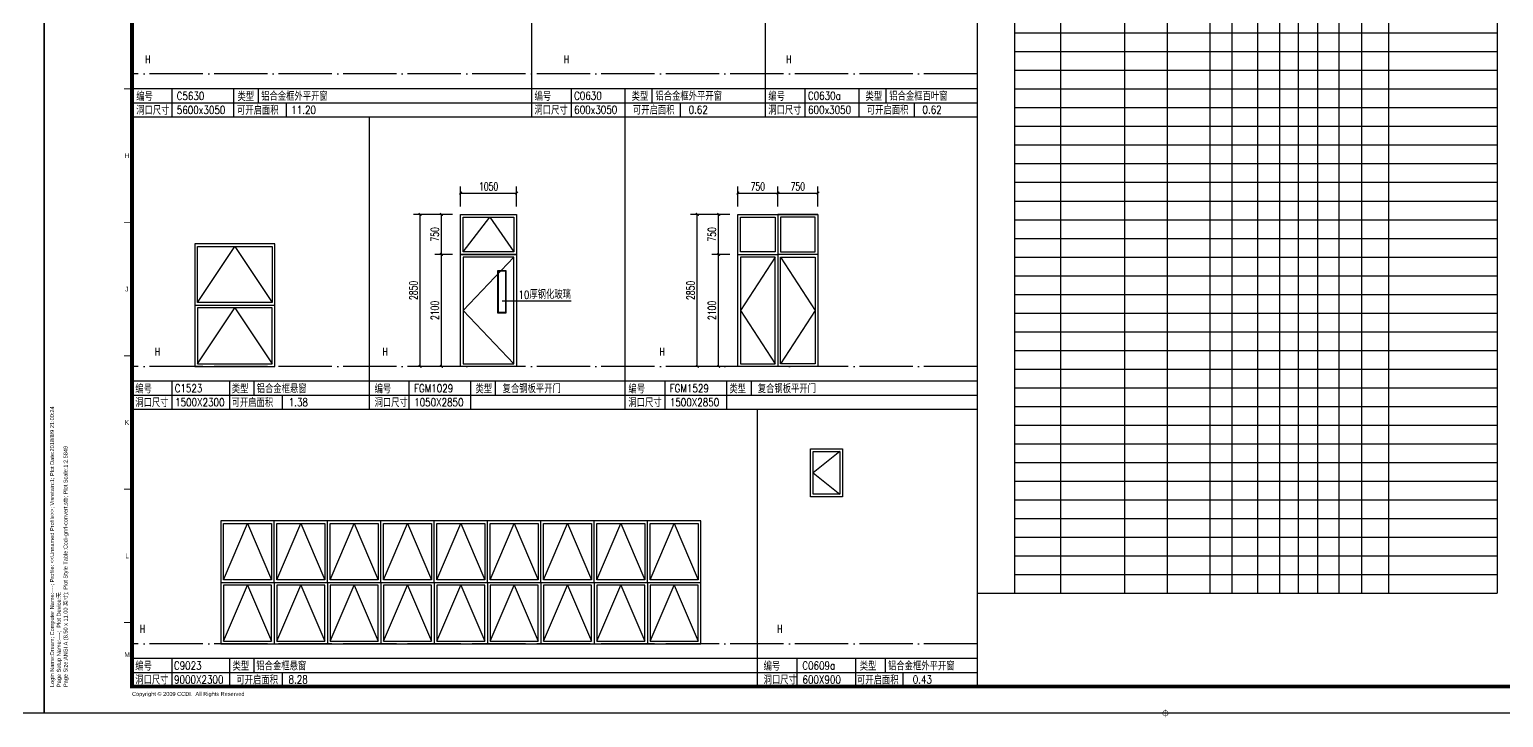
# Model space of a CAD drawing. Extents: x 447078 to 1776277, y 243534 to 519428.
# Drawn here: x 603013 to 630650, y 243534 to 256428 of the extents above; entities that cross this region are included whole.
import ezdxf
from ezdxf.enums import TextEntityAlignment as Align

# ---------------------------------------------------------------- set-up
doc = ezdxf.new("R2010")
doc.units = 0
doc.header["$LTSCALE"] = 1000
doc.header["$MEASUREMENT"] = 0
doc.linetypes.add('DOTE', pattern=[2.42, 2, -0.2, 0.02, -0.2])
doc.layers.get('Defpoints').update_dxf_attribs({"color": 2, "lineweight": 15})
for name, color, linetype in [('3', 3, 'Continuous'), ('4', 161, 'Continuous'), ('A-ELEV-THIN', 9, 'Continuous'), ('A-ELEV-WIND', 97, 'Continuous'), ('ANNO-DIMS', 90, 'Continuous'), ('ANNO-TEXT', 33, 'Continuous'), ('DOTE', 10, 'DOTE'), ('G-0-XREF', 2, 'Continuous'), ('PUB_DIM', 3, 'Continuous'), ('PUB_TAB', 255, 'Continuous'), ('PUB_TEXT', 7, 'Continuous'), ('图框CCDI_B0GA1+0.00$0$G-ANNO-TEXT', 33, 'Continuous'), ('图框CCDI_B0GA1+0.00$0$G-BORD', 3, 'Continuous')]:
    doc.layers.add(name, color=color, linetype=linetype)
doc.styles.add('_TCH_DIM', font='SIMPLEX', dxfattribs={"bigfont": 'GBCBIG'})
doc.styles.add('_TCH_DIM_T3', font='SIMPLEX', dxfattribs={"width": 0.705882, "bigfont": 'GBCBIG'})
doc.styles.add('CCDI-TOG-02', font='simplex.shx', dxfattribs={"width": 0.8, "bigfont": 'zjdz.shx'})
doc.styles.add('图框CCDI_B0GA1+0.00$0$CCDI_T_G01', font='arial.ttf')
doc.dimstyles.new('_TCH_ARCH&&50', dxfattribs={"dimtxt": 148.75, "dimasz": 50, "dimexe": 125, "dimexo": 150, "dimgap": 50, "dimtad": 1, "dimdec": 0, "dimzin": 0, "dimdsep": 46, "dimtxsty": '_TCH_DIM_T3', "dimblk": 'ARCHTICK', "dimcen": 0.09, "dimclrt": 7, "dimazin": 2, "dimtfac": 1, "dimtdec": 0, "dimtix": 1, "dimtmove": 2, "dimatfit": 3, "dimfxl": 1, "dimtolj": 1, "dimtzin": 0, "dimarcsym": 0})

# ---------------------------------------------------------------- blocks, each defined once
blk = doc.blocks.new('图框CCDI_B0GA1+0.00$0$MidPoitent')
at = {"const_width": 0.18}
for points in [[(-1.5, 0), (1.5, 0)], [(0, -1.5), (0, 1.5)]]:
    blk.add_lwpolyline(points, dxfattribs=at)
blk.add_lwpolyline([(0, -1, 1), (0, 1, 1), (0, -1, 1)], format="xyb", dxfattribs=at)
blk = doc.blocks.new('图框CCDI_B0GA1+0.00')
at = {"layer": 'Defpoints'}
blk.add_point((0, 0), dxfattribs=at)
at = {"layer": '图框CCDI_B0GA1+0.00$0$G-BORD'}
blk.add_lwpolyline([(0, 59400), (84100, 59400), (84100, 0), (0, 0)], close=True, dxfattribs=at)
at = {"layer": '图框CCDI_B0GA1+0.00$0$G-BORD', "const_width": 140}
blk.add_lwpolyline([(3300, 58400), (83100, 58400), (83100, 1000), (3300, 1000)], close=True, dxfattribs=at)
at = {"layer": '图框CCDI_B0GA1+0.00$0$G-BORD', "const_width": 35}
for points in [[(3300, 23400), (3000, 23400)], [(3300, 18400), (3000, 18400)], [(3300, 13400), (3000, 13400)], [(3300, 8400), (3000, 8400)], [(3300, 3400), (3000, 3400)]]:
    blk.add_lwpolyline(points, dxfattribs=at)
at = {"layer": '图框CCDI_B0GA1+0.00$0$G-BORD', "xscale": 100, "yscale": 100, "zscale": 100}
blk.add_blockref('图框CCDI_B0GA1+0.00$0$MidPoitent', (42050, 0), dxfattribs=at)
at = {"layer": '图框CCDI_B0GA1+0.00$0$G-ANNO-TEXT', "style": '图框CCDI_B0GA1+0.00$0$CCDI_T_G01'}
for s, p in [('H', (3111, 20900)), ('J', (3103, 15900)), ('K', (3109, 10900)), ('L', (3118, 5900)), ('M', (3118, 2200))]:
    blk.add_text(s, height=180, dxfattribs=at).set_placement(p, align=Align.MIDDLE_CENTER)
for s, p in [('Login Name:Dream; Computer Name:----; Profile: <<Unnamed Profile>>; Visretain:1; Plot Date:2018/8/9 21:00:24', (378, 985)), ('Page Size:ANSI A (8.50 x 11.00 英寸); Plot Style Table:Ccdi-gnrl-convert.stb; Plot Scale:1:2.5849', (883, 982)), ('Page Setup Name:----;  Plot Device:无', (631, 983))]:
    blk.add_text(s, height=150, rotation=90, dxfattribs=at).set_placement(p)
at = {"layer": '图框CCDI_B0GA1+0.00$0$G-ANNO-TEXT', "insert": (3300, 800), "char_height": 150, "width": 6667.42, "attachment_point": 1, "style": '图框CCDI_B0GA1+0.00$0$CCDI_T_G01'}
blk.add_mtext('{\\fArial|b0|i0|c0|p32;Copyright © 2009 CCDI.  All Rights Reserved}', dxfattribs=at)
blk = doc.blocks.new('_ArchTick')
at = {"color": 0, "linetype": 'ByBlock', "const_width": 0.4}
blk.add_lwpolyline([(-0.5, -0.5), (0.5, 0.5)], dxfattribs=at)
blk = doc.blocks.new('*D4426')
at = {"layer": 'Defpoints', "color": 0}
for p in [(617794, 253362), (617044, 252963), (617794, 252963)]:
    blk.add_point(p, dxfattribs=at)
at = {"layer": 'PUB_DIM', "color": 0, "lineweight": -2}
for p, q in [((617044, 253113), (617044, 253487)), ((617794, 253113), (617794, 253487)), ((617044, 253362), (617794, 253362))]:
    blk.add_line(p, q, dxfattribs=at)
at = {"layer": 'PUB_DIM', "color": 0, "lineweight": -2, "xscale": 50, "yscale": 50, "zscale": 50, "rotation": 180}
blk.add_blockref('_ArchTick', (617044, 253362), dxfattribs=at)
at = {"layer": 'PUB_DIM', "color": 0, "lineweight": -2, "xscale": 50, "yscale": 50, "zscale": 50}
blk.add_blockref('_ArchTick', (617794, 253362), dxfattribs=at)
at = {"layer": 'PUB_DIM', "color": 7, "insert": (617419, 253486), "char_height": 148.8, "attachment_point": 5, "style": '_TCH_DIM_T3'}
blk.add_mtext('\\A1;750', dxfattribs=at)
blk = doc.blocks.new('*D4427')
at = {"layer": 'Defpoints', "color": 0}
for p in [(617044, 253362), (616294, 252963), (617044, 252963)]:
    blk.add_point(p, dxfattribs=at)
at = {"layer": 'PUB_DIM', "color": 0, "lineweight": -2}
for p, q in [((616294, 253113), (616294, 253487)), ((617044, 253113), (617044, 253487)), ((616294, 253362), (617044, 253362))]:
    blk.add_line(p, q, dxfattribs=at)
at = {"layer": 'PUB_DIM', "color": 0, "lineweight": -2, "xscale": 50, "yscale": 50, "zscale": 50, "rotation": 180}
blk.add_blockref('_ArchTick', (616294, 253362), dxfattribs=at)
at = {"layer": 'PUB_DIM', "color": 0, "lineweight": -2, "xscale": 50, "yscale": 50, "zscale": 50}
blk.add_blockref('_ArchTick', (617044, 253362), dxfattribs=at)
at = {"layer": 'PUB_DIM', "color": 7, "insert": (616669, 253486), "char_height": 148.8, "attachment_point": 5, "style": '_TCH_DIM_T3'}
blk.add_mtext('\\A1;750', dxfattribs=at)
blk = doc.blocks.new('*D4428')
at = {"layer": 'Defpoints', "color": 0}
for p in [(615534, 252963), (616144, 252963), (616144, 250113)]:
    blk.add_point(p, dxfattribs=at)
at = {"layer": 'PUB_DIM', "color": 0, "lineweight": -2}
for p, q in [((615994, 252963), (615409, 252963)), ((615534, 250113), (615534, 252963)), ((615994, 250113), (615409, 250113))]:
    blk.add_line(p, q, dxfattribs=at)
at = {"layer": 'PUB_DIM', "color": 0, "lineweight": -2, "xscale": 50, "yscale": 50, "zscale": 50}
for p, rotation in [((615534, 252963), 90), ((615534, 250113), 270)]:
    blk.add_blockref('_ArchTick', p, dxfattribs=dict(at, rotation=rotation))
at = {"layer": 'PUB_DIM', "color": 7, "insert": (615409, 251538), "char_height": 148.8, "attachment_point": 5, "rotation": 90, "style": '_TCH_DIM_T3'}
blk.add_mtext('\\A1;2850', dxfattribs=at)
blk = doc.blocks.new('*D4429')
at = {"layer": 'Defpoints', "color": 0}
for p in [(615934, 252213), (616294, 252213), (616294, 250113)]:
    blk.add_point(p, dxfattribs=at)
at = {"layer": 'PUB_DIM', "color": 0, "lineweight": -2}
for p, q in [((616144, 252213), (615809, 252213)), ((615934, 250113), (615934, 252213)), ((616144, 250113), (615809, 250113))]:
    blk.add_line(p, q, dxfattribs=at)
at = {"layer": 'PUB_DIM', "color": 0, "lineweight": -2, "xscale": 50, "yscale": 50, "zscale": 50}
for p, rotation in [((615934, 252213), 90), ((615934, 250113), 270)]:
    blk.add_blockref('_ArchTick', p, dxfattribs=dict(at, rotation=rotation))
at = {"layer": 'PUB_DIM', "color": 7, "insert": (615809, 251163), "char_height": 148.8, "attachment_point": 5, "rotation": 90, "style": '_TCH_DIM_T3'}
blk.add_mtext('\\A1;2100', dxfattribs=at)
blk = doc.blocks.new('*D4430')
at = {"layer": 'Defpoints', "color": 0}
for p in [(615934, 252963), (616294, 252963), (616294, 252213)]:
    blk.add_point(p, dxfattribs=at)
at = {"layer": 'PUB_DIM', "color": 0, "lineweight": -2}
for p, q in [((616144, 252963), (615809, 252963)), ((615934, 252213), (615934, 252963)), ((616144, 252213), (615809, 252213))]:
    blk.add_line(p, q, dxfattribs=at)
at = {"layer": 'PUB_DIM', "color": 0, "lineweight": -2, "xscale": 50, "yscale": 50, "zscale": 50}
for p, rotation in [((615934, 252963), 90), ((615934, 252213), 270)]:
    blk.add_blockref('_ArchTick', p, dxfattribs=dict(at, rotation=rotation))
at = {"layer": 'PUB_DIM', "color": 7, "insert": (615809, 252588), "char_height": 148.8, "attachment_point": 5, "rotation": 90, "style": '_TCH_DIM_T3'}
blk.add_mtext('\\A1;750', dxfattribs=at)
blk = doc.blocks.new('*D4431')
at = {"layer": 'Defpoints', "color": 0}
for p in [(612147, 253362), (611097, 252963), (612147, 252963)]:
    blk.add_point(p, dxfattribs=at)
at = {"layer": 'PUB_DIM', "color": 0, "lineweight": -2}
for p, q in [((611097, 253113), (611097, 253487)), ((612147, 253113), (612147, 253487)), ((611097, 253362), (612147, 253362))]:
    blk.add_line(p, q, dxfattribs=at)
at = {"layer": 'PUB_DIM', "color": 0, "lineweight": -2, "xscale": 50, "yscale": 50, "zscale": 50, "rotation": 180}
blk.add_blockref('_ArchTick', (611097, 253362), dxfattribs=at)
at = {"layer": 'PUB_DIM', "color": 0, "lineweight": -2, "xscale": 50, "yscale": 50, "zscale": 50}
blk.add_blockref('_ArchTick', (612147, 253362), dxfattribs=at)
at = {"layer": 'PUB_DIM', "color": 7, "insert": (611622, 253486), "char_height": 148.8, "attachment_point": 5, "style": '_TCH_DIM_T3'}
blk.add_mtext('\\A1;1050', dxfattribs=at)
blk = doc.blocks.new('*D4432')
at = {"layer": 'Defpoints', "color": 0}
for p in [(610337, 252963), (610947, 252963), (610947, 250113)]:
    blk.add_point(p, dxfattribs=at)
at = {"layer": 'PUB_DIM', "color": 0, "lineweight": -2}
for p, q in [((610797, 252963), (610212, 252963)), ((610337, 250113), (610337, 252963)), ((610797, 250113), (610212, 250113))]:
    blk.add_line(p, q, dxfattribs=at)
at = {"layer": 'PUB_DIM', "color": 0, "lineweight": -2, "xscale": 50, "yscale": 50, "zscale": 50}
for p, rotation in [((610337, 252963), 90), ((610337, 250113), 270)]:
    blk.add_blockref('_ArchTick', p, dxfattribs=dict(at, rotation=rotation))
at = {"layer": 'PUB_DIM', "color": 7, "insert": (610213, 251538), "char_height": 148.8, "attachment_point": 5, "rotation": 90, "style": '_TCH_DIM_T3'}
blk.add_mtext('\\A1;2850', dxfattribs=at)
blk = doc.blocks.new('*D4433')
at = {"layer": 'Defpoints', "color": 0}
for p in [(610737, 252213), (611097, 252213), (611097, 250113)]:
    blk.add_point(p, dxfattribs=at)
at = {"layer": 'PUB_DIM', "color": 0, "lineweight": -2}
for p, q in [((610947, 252213), (610612, 252213)), ((610737, 250113), (610737, 252213)), ((610947, 250113), (610612, 250113))]:
    blk.add_line(p, q, dxfattribs=at)
at = {"layer": 'PUB_DIM', "color": 0, "lineweight": -2, "xscale": 50, "yscale": 50, "zscale": 50}
for p, rotation in [((610737, 252213), 90), ((610737, 250113), 270)]:
    blk.add_blockref('_ArchTick', p, dxfattribs=dict(at, rotation=rotation))
at = {"layer": 'PUB_DIM', "color": 7, "insert": (610613, 251163), "char_height": 148.8, "attachment_point": 5, "rotation": 90, "style": '_TCH_DIM_T3'}
blk.add_mtext('\\A1;2100', dxfattribs=at)
blk = doc.blocks.new('*D4434')
at = {"layer": 'Defpoints', "color": 0}
for p in [(610737, 252963), (611097, 252963), (611097, 252213)]:
    blk.add_point(p, dxfattribs=at)
at = {"layer": 'PUB_DIM', "color": 0, "lineweight": -2}
for p, q in [((610947, 252963), (610612, 252963)), ((610737, 252213), (610737, 252963)), ((610947, 252213), (610612, 252213))]:
    blk.add_line(p, q, dxfattribs=at)
at = {"layer": 'PUB_DIM', "color": 0, "lineweight": -2, "xscale": 50, "yscale": 50, "zscale": 50}
for p, rotation in [((610737, 252963), 90), ((610737, 252213), 270)]:
    blk.add_blockref('_ArchTick', p, dxfattribs=dict(at, rotation=rotation))
at = {"layer": 'PUB_DIM', "color": 7, "insert": (610613, 252588), "char_height": 148.8, "attachment_point": 5, "rotation": 90, "style": '_TCH_DIM_T3'}
blk.add_mtext('\\A1;750', dxfattribs=at)

msp = doc.modelspace()

# ---------------------------------------------------------------- linework, layer by layer
at = {"layer": '3'}
msp.add_lwpolyline([(611806, 251903.8), (611937.6, 251903.8), (611937.6, 251122.7), (611806, 251122.7)], close=True, dxfattribs=at)
at = {"layer": '4'}
msp.add_lwpolyline([(611796.6, 251913.2), (611947, 251913.2), (611947, 251113.2), (611796.6, 251113.2)], close=True, dxfattribs=at)
at = {"layer": 'A-ELEV-THIN'}
for points in [[(611147, 252263.2), (611647, 252913.2), (612097, 252263.2)], [(606166.2, 251313.2), (606866.2, 252363.2), (607562.2, 251313.2)], [(612097, 252163.2), (611147, 251163.2), (612097, 250163.2)], [(616993.7, 252163.2), (616343.7, 251163.2), (616993.7, 250163.2)], [(617093.7, 252163.2), (617743.7, 251163.2), (617093.7, 250163.2)], [(606166.2, 250163.2), (606866.2, 251213.2), (607562.2, 250163.2)], [(618204.6, 248516.9), (617704.6, 248116.9), (618204.6, 247716.9)], [(606652.5, 246116.9), (607102.5, 247166.9), (607552.5, 246116.9)], [(607652.5, 246116.9), (608102.5, 247166.9), (608552.5, 246116.9)], [(608652.5, 246116.9), (609102.5, 247166.9), (609552.5, 246116.9)], [(609652.5, 246116.9), (610102.5, 247166.9), (610552.5, 246116.9)], [(610652.5, 246116.9), (611102.5, 247166.9), (611552.5, 246116.9)], [(611652.5, 246116.9), (612102.5, 247166.9), (612552.5, 246116.9)], [(612652.5, 246116.9), (613102.5, 247166.9), (613552.5, 246116.9)], [(613652.5, 246116.9), (614102.5, 247166.9), (614552.5, 246116.9)], [(614652.5, 246116.9), (615102.5, 247166.9), (615552.5, 246116.9)], [(606652.5, 244966.9), (607102.5, 246016.9), (607552.5, 244966.9)], [(607652.5, 244966.9), (608102.5, 246016.9), (608552.5, 244966.9)], [(608652.5, 244966.9), (609102.5, 246016.9), (609552.5, 244966.9)], [(609652.5, 244966.9), (610102.5, 246016.9), (610552.5, 244966.9)], [(610652.5, 244966.9), (611102.5, 246016.9), (611552.5, 244966.9)], [(611652.5, 244966.9), (612102.5, 246016.9), (612552.5, 244966.9)], [(612652.5, 244966.9), (613102.5, 246016.9), (613552.5, 244966.9)], [(613652.5, 244966.9), (614102.5, 246016.9), (614552.5, 244966.9)], [(614652.5, 244966.9), (615102.5, 246016.9), (615552.5, 244966.9)]]:
    msp.add_lwpolyline(points, dxfattribs=at)
at = {"layer": 'A-ELEV-WIND'}
for p, q in [((611097, 252963.2), (612147, 252963.2)), ((616293.7, 252963.2), (617043.7, 252963.2)), ((617793.7, 252963.2), (617043.7, 252963.2)), ((611097, 252213.2), (612147, 252213.2)), ((616293.7, 252213.2), (617043.7, 252213.2)), ((617793.7, 252213.2), (617043.7, 252213.2))]:
    msp.add_line(p, q, dxfattribs=at)
for points in [[(612147, 250113.2), (611097, 250113.2), (611097, 252963.2), (612147, 252963.2), (612147, 250113.2)], [(617043.7, 252963.2), (617043.7, 250113.2)], [(606116.2, 251263.2), (607612.2, 251263.2)], [(607602.5, 246066.9), (607602.5, 247216.9)], [(608602.5, 246066.9), (608602.5, 247216.9)], [(609602.5, 246066.9), (609602.5, 247216.9)], [(610602.5, 246066.9), (610602.5, 247216.9)], [(611602.5, 246066.9), (611602.5, 247216.9)], [(612602.5, 246066.9), (612602.5, 247216.9)], [(613602.5, 246066.9), (613602.5, 247216.9)], [(614602.5, 246066.9), (614602.5, 247216.9)], [(606602.5, 246066.9), (615602.5, 246066.9)], [(607602.5, 246066.9), (607602.5, 244916.9)], [(608602.5, 246066.9), (608602.5, 244916.9)], [(609602.5, 246066.9), (609602.5, 244916.9)], [(610602.5, 246066.9), (610602.5, 244916.9)], [(611602.5, 246066.9), (611602.5, 244916.9)], [(612602.5, 246066.9), (612602.5, 244916.9)], [(613602.5, 246066.9), (613602.5, 244916.9)], [(614602.5, 246066.9), (614602.5, 244916.9)]]:
    msp.add_lwpolyline(points, dxfattribs=at)
for points in [[(611097, 252963.2), (612147, 252963.2), (612147, 252213.2), (611097, 252213.2)], [(611147, 252913.2), (612097, 252913.2), (612097, 252263.2), (611147, 252263.2)], [(617793.7, 250113.2), (616293.7, 250113.2), (616293.7, 252963.2), (617793.7, 252963.2)], [(616343.7, 252913.2), (616993.7, 252913.2), (616993.7, 252263.2), (616343.7, 252263.2)], [(617743.7, 252913.2), (617093.7, 252913.2), (617093.7, 252263.2), (617743.7, 252263.2)], [(606116.2, 250113.2), (607612.2, 250113.2), (607612.2, 252413.2), (606116.2, 252413.2)], [(607562.2, 251313.2), (606166.2, 251313.2), (606166.2, 252363.2), (607562.2, 252363.2)], [(612097, 252163.2), (611147, 252163.2), (611147, 250163.2), (612097, 250163.2)], [(616993.7, 252163.2), (616343.7, 252163.2), (616343.7, 250163.2), (616993.7, 250163.2)], [(617093.7, 252163.2), (617743.7, 252163.2), (617743.7, 250163.2), (617093.7, 250163.2)], [(607562.2, 251213.2), (606166.2, 251213.2), (606166.2, 250163.2), (607562.2, 250163.2)], [(618254.6, 247666.9), (617654.6, 247666.9), (617654.6, 248566.9), (618254.6, 248566.9)], [(618204.6, 247716.9), (617704.6, 247716.9), (617704.6, 248516.9), (618204.6, 248516.9)], [(606602.5, 244916.9), (615602.5, 244916.9), (615602.5, 247216.9), (606602.5, 247216.9)], [(607552.5, 246116.9), (606652.5, 246116.9), (606652.5, 247166.9), (607552.5, 247166.9)], [(608552.5, 246116.9), (607652.5, 246116.9), (607652.5, 247166.9), (608552.5, 247166.9)], [(609552.5, 246116.9), (608652.5, 246116.9), (608652.5, 247166.9), (609552.5, 247166.9)], [(610552.5, 246116.9), (609652.5, 246116.9), (609652.5, 247166.9), (610552.5, 247166.9)], [(611552.5, 246116.9), (610652.5, 246116.9), (610652.5, 247166.9), (611552.5, 247166.9)], [(612552.5, 246116.9), (611652.5, 246116.9), (611652.5, 247166.9), (612552.5, 247166.9)], [(613552.5, 246116.9), (612652.5, 246116.9), (612652.5, 247166.9), (613552.5, 247166.9)], [(614552.5, 246116.9), (613652.5, 246116.9), (613652.5, 247166.9), (614552.5, 247166.9)], [(615552.5, 246116.9), (614652.5, 246116.9), (614652.5, 247166.9), (615552.5, 247166.9)], [(607552.5, 246016.9), (606652.5, 246016.9), (606652.5, 244966.9), (607552.5, 244966.9)], [(608552.5, 246016.9), (607652.5, 246016.9), (607652.5, 244966.9), (608552.5, 244966.9)], [(609552.5, 246016.9), (608652.5, 246016.9), (608652.5, 244966.9), (609552.5, 244966.9)], [(610552.5, 246016.9), (609652.5, 246016.9), (609652.5, 244966.9), (610552.5, 244966.9)], [(611552.5, 246016.9), (610652.5, 246016.9), (610652.5, 244966.9), (611552.5, 244966.9)], [(612552.5, 246016.9), (611652.5, 246016.9), (611652.5, 244966.9), (612552.5, 244966.9)], [(613552.5, 246016.9), (612652.5, 246016.9), (612652.5, 244966.9), (613552.5, 244966.9)], [(614552.5, 246016.9), (613652.5, 246016.9), (613652.5, 244966.9), (614552.5, 244966.9)], [(615552.5, 246016.9), (614652.5, 246016.9), (614652.5, 244966.9), (615552.5, 244966.9)]]:
    msp.add_lwpolyline(points, close=True, dxfattribs=at)
at = {"layer": 'ANNO-DIMS'}
msp.add_line((604935.6, 244113.5), (620829.6, 244113.5), dxfattribs=at)
at = {"layer": 'ANNO-TEXT', "ltscale": 2}
msp.add_line((611878.7, 251343.4), (613167.9, 251343.4), dxfattribs=at)
at = {"layer": 'DOTE', "color": 1, "ltscale": 0.5}
for points in [[(620783, 255595.4), (604935.6, 255595.4)], [(620783, 250113.2), (604935.6, 250113.2)], [(620783, 244916.9), (604935.6, 244916.9)]]:
    msp.add_lwpolyline(points, dxfattribs=at)
at = {"layer": 'PUB_TAB'}
for p, q in [((620783, 272813.5), (620783, 244113.5)), ((612424.1, 260799.2), (612424.1, 254792)), ((616808.2, 260774.2), (616808.2, 254792)), ((620783, 255317), (604935.6, 255317)), ((605680.2, 255313.5), (605680.2, 254788.5)), ((606839.8, 255313.5), (606839.8, 254788.5)), ((607298.7, 255313.5), (607298.7, 255051)), ((613168.6, 255317), (613168.6, 254792)), ((614178.4, 255317), (614178.4, 254792)), ((614683.8, 255317), (614683.8, 255054.5)), ((617552.7, 255317), (617552.7, 254792)), ((618562.5, 255317), (618562.5, 254792)), ((619067.9, 255317), (619067.9, 255054.5)), ((604935.6, 255054.5), (620783, 255054.5)), ((607828.3, 255051), (607828.3, 254788.5)), ((615213.5, 255054.5), (615213.5, 254792)), ((619597.5, 255054.5), (619597.5, 254792)), ((604935.6, 254792), (620783, 254792)), ((609380, 254792), (609380, 249309.8)), ((614178.4, 254792), (614178.4, 249309.8)), ((620783, 249834.8), (604935.6, 249834.8)), ((605680.2, 249834.8), (605680.2, 249309.8)), ((606760.4, 249834.8), (606760.4, 249309.8)), ((607219.3, 249834.8), (607219.3, 249572.3)), ((610124.6, 249834.8), (610124.6, 249309.8)), ((611284.2, 249834.8), (611284.2, 249309.8)), ((611743.1, 249834.8), (611743.1, 249572.3)), ((614923, 249834.8), (614923, 249309.8)), ((616082.6, 249834.8), (616082.6, 249309.8)), ((616541.5, 249834.8), (616541.5, 249572.3)), ((604935.6, 249572.3), (620783, 249572.3)), ((607748.9, 249572.3), (607748.9, 249309.8)), ((604935.6, 249309.8), (620783, 249309.8)), ((616656, 249309.8), (616656, 244113.5)), ((620783, 244638.5), (604935.6, 244638.5)), ((605680.2, 244638.5), (605680.2, 244113.5)), ((606760.4, 244638.5), (606760.4, 244113.5)), ((607219.3, 244638.5), (607219.3, 244376)), ((617400.6, 244638.5), (617400.6, 244113.5)), ((618500.6, 244638.5), (618500.6, 244113.5)), ((619059.4, 244638.5), (619059.4, 244376)), ((604935.6, 244376), (620783, 244376)), ((607748.9, 244376), (607748.9, 244113.5)), ((619386.7, 244376), (619386.7, 244113.5))]:
    msp.add_line(p, q, dxfattribs=at)
for points in [[(630530.1, 271763.5), (620783, 271763.5), (620783, 245863.5)], [(621483, 271763.5), (621483, 245863.5)], [(622344.3, 271763.5), (622344.3, 245863.5)], [(623542.6, 271763.5), (623542.6, 245863.5)], [(628493.6, 271763.5), (628493.6, 245863.5)], [(630530.1, 271763.5), (630530.1, 245863.5)], [(621483, 271413.5), (621483, 245863.5)], [(622344.3, 271413.5), (622344.3, 245863.5)], [(623542.6, 271413.5), (623542.6, 245863.5)], [(624342.6, 271413.5), (624342.6, 245863.5)], [(625142.6, 271413.5), (625142.6, 245863.5)], [(625556.2, 271413.5), (625556.2, 245863.5)], [(626039.2, 271413.5), (626039.2, 245863.5)], [(626449.7, 271413.5), (626449.7, 245863.5)], [(626796.8, 271413.5), (626796.8, 245863.5)], [(627162.5, 271413.5), (627162.5, 245863.5)], [(627561.3, 271413.5), (627561.3, 245863.5)], [(627985.1, 271413.5), (627985.1, 245863.5)], [(628493.6, 271413.5), (628493.6, 245863.5)], [(630530.1, 271413.5), (630530.1, 245863.5)], [(624342.6, 271063.5), (624342.6, 245863.5)], [(625142.6, 271063.5), (625142.6, 245863.5)], [(625556.2, 271063.5), (625556.2, 245863.5)], [(626039.2, 271063.5), (626039.2, 245863.5)], [(626449.7, 271063.5), (626449.7, 245863.5)], [(626796.8, 271063.5), (626796.8, 245863.5)], [(627162.5, 271063.5), (627162.5, 245863.5)], [(627561.3, 271063.5), (627561.3, 245863.5)], [(627985.1, 271063.5), (627985.1, 245863.5)], [(621483, 256363.5), (630530.1, 256363.5)], [(621483, 256013.5), (630530.1, 256013.5)], [(621483, 255663.5), (630530.1, 255663.5)], [(621483, 255313.5), (630530.1, 255313.5)], [(621483, 254963.5), (630530.1, 254963.5)], [(621483, 254613.5), (630530.1, 254613.5)], [(621483, 254263.5), (630530.1, 254263.5)], [(621483, 253913.5), (630530.1, 253913.5)], [(621483, 253563.5), (630530.1, 253563.5)], [(621483, 253213.5), (630530.1, 253213.5)], [(621483, 252863.5), (630530.1, 252863.5)], [(621483, 252513.5), (630530.1, 252513.5)], [(621483, 252163.5), (630530.1, 252163.5)], [(621483, 251813.5), (630530.1, 251813.5)], [(621483, 251463.5), (630530.1, 251463.5)], [(621483, 251113.5), (630530.1, 251113.5)], [(621483, 250763.5), (630530.1, 250763.5)], [(621483, 250413.5), (630530.1, 250413.5)], [(621483, 250413.5), (630530.1, 250413.5)], [(621483, 250063.5), (630530.1, 250063.5)], [(621483, 250063.5), (630530.1, 250063.5)], [(621483, 249713.5), (630530.1, 249713.5)], [(621483, 249363.5), (630530.1, 249363.5)], [(621483, 249013.5), (630530.1, 249013.5)], [(621483, 248663.5), (630530.1, 248663.5)], [(621483, 248313.5), (630530.1, 248313.5)], [(621483, 247963.5), (630530.1, 247963.5)], [(621483, 247613.5), (630530.1, 247613.5)], [(621483, 247263.5), (630530.1, 247263.5)], [(621483, 246913.5), (630530.1, 246913.5)], [(621483, 246563.5), (630530.1, 246563.5)], [(621483, 246213.5), (630530.1, 246213.5)], [(620783, 245863.5), (630530.1, 245863.5)]]:
    msp.add_lwpolyline(points, dxfattribs=at)

# ---------------------------------------------------------------- block references
at = {"layer": 'G-0-XREF', "xscale": 0.5, "yscale": 0.5, "zscale": 0.5}
for p in [(561235.6, 243613.5), (603285.6, 243613.5)]:
    msp.add_blockref('图框CCDI_B0GA1+0.00', p, dxfattribs=at)

# ---------------------------------------------------------------- texts
at = {"layer": 'ANNO-TEXT', "ltscale": 2, "style": 'CCDI-TOG-02', "width": 0.8}
for s, p in [('编号', (605170.8, 255183.8)), ('类型', (607068.2, 255183.8)), ('编号', (612638, 255187.3)), ('类型', (614459.6, 255187.3)), ('编号', (617022.1, 255187.3)), ('类型', (618843.7, 255187.3)), ('洞口尺寸', (605325.7, 254925.3)), ('可开启面积', (607293.7, 254925.3)), ('洞口尺寸', (612793, 254928.8)), ('可开启面积', (614717.2, 254928.8)), ('洞口尺寸', (617177, 254928.8)), ('可开启面积', (619101.3, 254928.8)), ('10厚钢化玻璃', (612673.9, 251476.2)), ('编号', (605153.9, 249706.1)), ('类型', (606961.7, 249705.1)), ('编号', (609639.6, 249706.1)), ('类型', (611530.1, 249705.1)), ('编号', (614398.8, 249706.1)), ('类型', (616292.1, 249705.1)), ('洞口尺寸', (605308.8, 249446.6)), ('可开启面积', (607192.3, 249446.6)), ('洞口尺寸', (609794.5, 249446.6)), ('洞口尺寸', (614553.7, 249446.6)), ('编号', (605153.9, 244509.8)), ('类型', (606976.6, 244508.8)), ('编号', (616933.5, 244508.8)), ('类型', (618735.2, 244508.8)), ('洞口尺寸', (605308.8, 244250.3)), ('可开启面积', (607282.4, 244250.3)), ('洞口尺寸', (617088.4, 244250.3)), ('可开启面积', (618918, 244250.3))]:
    msp.add_text(s, height=150, dxfattribs=at).set_placement(p, align=Align.MIDDLE)
for s, p in [('C5630', (605772.8, 255106.7)), ('铝合金框外平开窗', (607357.7, 255093.6)), ('C0630', (613223.7, 255110.2)), ('铝合金框外平开窗', (614749.1, 255097)), ('C0630a', (617607.8, 255110.2)), ('铝合金框百叶窗', (619133.2, 255097)), ('5600x3050', (605775.6, 254844.6)), ('11.20', (607922.3, 254846.6)), ('600x3050', (613226.5, 254848.1)), ('0.62', (615371.8, 254850.1)), ('600x3050', (617610.6, 254848.1)), ('0.62', (619755.9, 254850.1)), ('C1523', (605736, 249628)), ('铝合金框悬窗', (607272.9, 249614.9)), ('FGM1029', (610222.9, 249628)), ('复合钢板平开门', (611883.2, 249614.9)), ('FGM1529', (615016.3, 249628)), ('复合钢板平开门', (616668, 249614.9)), ('1500X2300', (605744.2, 249365.9)), ('1.38', (607873.9, 249367.9)), ('1050X2850', (610225.7, 249365.9)), ('1500X2850', (615019.2, 249365.9)), ('C9023', (605721.3, 244431.7)), ('铝合金框悬窗', (607266.1, 244418.6)), ('C0609a', (617503.3, 244431.7)), ('铝合金框外平开窗', (619110.2, 244418.6)), ('9000X2300', (605724.1, 244169.6)), ('8.28', (607870.7, 244171.6)), ('600X900', (617506.1, 244169.6)), ('0.43', (619572.7, 244171.6))]:
    msp.add_text(s, height=150, dxfattribs=at).set_placement(p)
at = {"layer": 'PUB_TEXT', "style": '_TCH_DIM', "width": 0.705882}
for p in [(605181.9, 255794.4), (613031.1, 255794.4), (617200.9, 255794.4), (605366.1, 250315.7), (609631.2, 250315.7), (614827.9, 250315.7), (605083.1, 245119.4), (617032.6, 245119.4)]:
    msp.add_text('H', height=148.8, dxfattribs=at).set_placement(p)

# ---------------------------------------------------------------- dimensions: what is measured, and where the dimension line sits
at = {"layer": 'PUB_DIM'}
for p1, p2, distance, text, picture, middle in [((611097, 252963.2), (612147, 252963.2), 398.5, '1050', '*D4431', (611622, 253486.1)), ((616293.7, 252963.2), (617043.7, 252963.2), 398.5, '750', '*D4427', (616668.7, 253486.1)), ((617043.7, 252963.2), (617793.7, 252963.2), 398.5, '750', '*D4426', (617418.7, 253486.1)), ((610947, 250113.2), (610947, 252963.2), 610, '2850', '*D4432', (610212.7, 251538.2)), ((611097, 252213.2), (611097, 252963.2), 360, '750', '*D4434', (610612.7, 252588.2)), ((616143.7, 250113.2), (616143.7, 252963.2), 610, '2850', '*D4428', (615409.3, 251538.2)), ((616293.7, 252213.2), (616293.7, 252963.2), 360, '750', '*D4430', (615809.3, 252588.2)), ((611097, 250113.2), (611097, 252213.2), 360, '2100', '*D4433', (610612.7, 251163.2)), ((616293.7, 250113.2), (616293.7, 252213.2), 360, '2100', '*D4429', (615809.3, 251163.2))]:
    dim = msp.add_aligned_dim(p1=p1, p2=p2, distance=distance, text=text, dimstyle='_TCH_ARCH&&50', dxfattribs=at)
    dim.commit()
    dim.dimension.update_dxf_attribs({"geometry": picture, "text_midpoint": middle})

doc.saveas('drawing.dxf')
